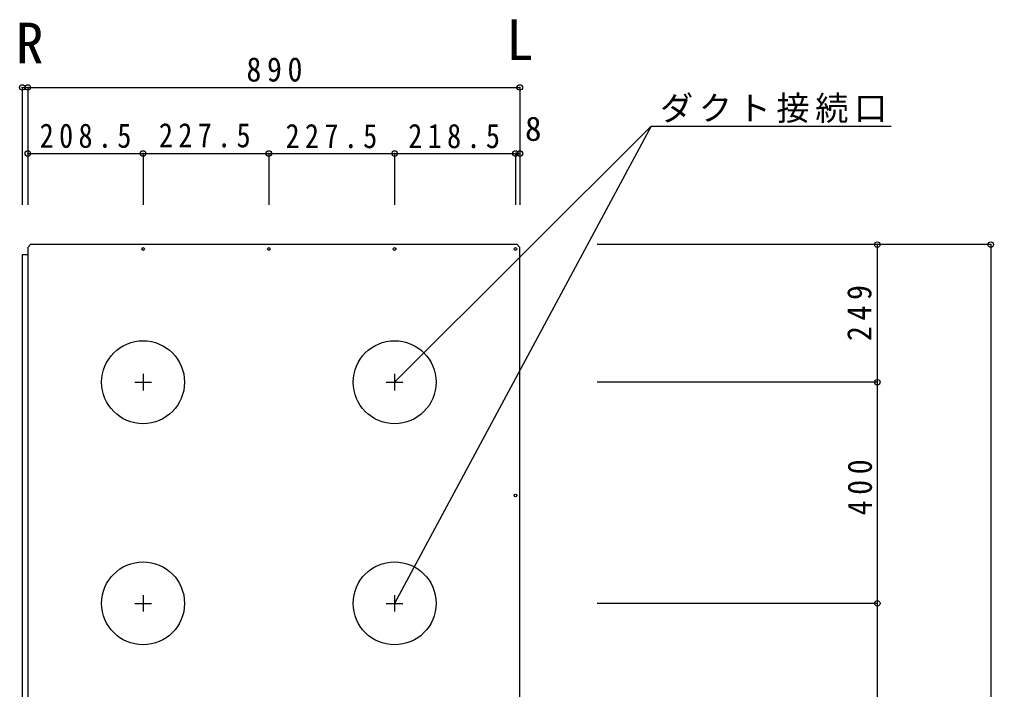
# Model space of a CAD drawing. Units: millimetres at full size, sheet at 1:20. Extents: x -4150 to 1803, y -5254 to 5444.
# Drawn here: x 23 to 1784, y 3794 to 5006 of the extents above; entities that cross this region are included whole.
import ezdxf
from ezdxf.enums import TextEntityAlignment as Align

# ---------------------------------------------------------------- set-up
doc = ezdxf.new("R2010")
doc.units = ezdxf.units.MM
doc.header["$LTSCALE"] = 20
doc.header["$PDMODE"] = 32
doc.header["$PDSIZE"] = 10
doc.linetypes.add('CHAIN1', pattern=[8, 5, -1, 1, -1])
doc.layers.add('0-0', color=7, linetype='Continuous')
doc.styles.add('ＭＳ ゴシック', font='')
doc.styles.get('ＭＳ ゴシック').set_extended_font_data('MS Gothic')

msp = doc.modelspace()

# ---------------------------------------------------------------- linework, layer by layer
at = {"layer": '0-0'}
for p, q in [((27.71, 4883.37), (37.71, 4883.37)), ((27.71, 4883.37), (27.71, 4671.31)), ((37.71, 4883.37), (37.71, 4671.31)), ((37.71, 4883.37), (927.71, 4883.37)), ((927.71, 4883.37), (927.71, 4671.31)), ((1165.22, 4813.6), (1599.08, 4813.6)), ((37.71, 4763.94), (37.71, 4671.31)), ((37.71, 4763.94), (37.71, 4671.31)), ((37.71, 4763.94), (246.71, 4763.94)), ((37.71, 4763.94), (37.71, 4671.31)), ((246.21, 4763.94), (246.21, 4671.31)), ((246.71, 4763.94), (473.71, 4763.94)), ((473.71, 4763.94), (473.71, 4671.31)), ((473.71, 4763.94), (701.21, 4763.94)), ((701.21, 4763.94), (701.21, 4671.31)), ((701.21, 4763.94), (919.71, 4763.94)), ((701.21, 4763.94), (701.21, 4671.31)), ((919.71, 4763.94), (919.71, 4671.31)), ((927.71, 4763.94), (927.71, 4671.31)), ((927.71, 4763.94), (927.71, 4671.31)), ((927.71, 4763.94), (927.71, 4671.31)), ((42.71, 4599.09), (37.71, 4594.09)), ((922.71, 4599.09), (42.71, 4599.09)), ((922.71, 4599.09), (927.71, 4594.09)), ((1779.39, 4599.09), (1067.39, 4599.09)), ((1574.22, 4599.09), (1067.39, 4599.09)), ((1574.22, 4599.09), (1574.22, 4350.09)), ((1779.39, 4599.09), (1779.39, 2781.09)), ((37.71, 4594.09), (37.71, 4581.09)), ((37.71, 4585.09), (37.71, 2795.09)), ((927.71, 2786.09), (927.71, 4594.09)), ((1574.22, 4350.09), (1067.39, 4350.09)), ((1574.22, 4350.09), (1067.39, 4350.09)), ((1574.22, 4350.09), (1574.22, 3950.09)), ((1574.22, 3950.09), (1067.39, 3950.09)), ((1574.22, 3950.09), (1574.22, 2906.09))]:
    msp.add_line(p, q, dxfattribs=at)
at = {"layer": '0-0', "linetype": 'CHAIN1'}
for p, q in [((246.21, 4365.09), (246.21, 4335.09)), ((701.21, 4365.09), (701.21, 4335.09)), ((231.21, 4350.09), (261.21, 4350.09)), ((686.21, 4350.09), (716.21, 4350.09)), ((246.21, 3965.09), (246.21, 3935.09)), ((701.21, 3965.09), (701.21, 3935.09)), ((231.21, 3950.09), (261.21, 3950.09)), ((686.21, 3950.09), (716.21, 3950.09))]:
    msp.add_line(p, q, dxfattribs=at)
at = {"layer": '0-0'}
for points in [[(701.21, 4350.09), (1165.22, 4813.6), (701.21, 3950.09)], [(919.71, 4763.94), (927.71, 4763.94), (927.71, 4671.31)], [(37.71, 4580.59), (27.71, 4580.59), (27.71, 2799.59)]]:
    msp.add_lwpolyline(points, dxfattribs=at)
for centre, radius in [((246.21, 4591.09), 2.5), ((473.71, 4591.09), 2.5), ((701.21, 4591.09), 2.5), ((919.71, 4591.09), 2.5), ((246.21, 4350.09), 75), ((701.21, 4350.09), 75), ((919.71, 4145.09), 2.5), ((246.21, 3950.09), 75), ((701.21, 3950.09), 75)]:
    msp.add_circle(centre, radius, dxfattribs=at)
for p in [(27.71, 4883.37), (37.71, 4883.37), (927.71, 4883.37), (37.71, 4763.94), (246.21, 4763.94), (473.71, 4763.94), (701.21, 4763.94), (919.71, 4763.94), (927.71, 4763.94), (1574.22, 4599.09), (1779.39, 4599.09), (1574.22, 4350.09), (1574.22, 3950.09)]:
    msp.add_point(p, dxfattribs=at)

# ---------------------------------------------------------------- texts
at = {"layer": '0-0', "style": 'ＭＳ ゴシック'}
for s, height, p in [('L', 73.31, (902.91, 4911.03)), ('R', 73.31, (16.16, 4905.21)), ('8', 43.99, (937, 4773.61))]:
    msp.add_text(s, height=height, dxfattribs=at).set_placement(p, align=Align.BOTTOM_LEFT)
at = {"layer": '0-0', "char_height": 43.99, "attachment_point": 7, "style": 'ＭＳ ゴシック'}
for s, insert in [('\\T1.38;\\W0.9;890', (433.21, 4893.37)), ('\\T1.17;ダクト接続口', (1181.13, 4819.06)), ('\\T1.38;\\W0.85;208.5', (59.23, 4773.54)), ('\\T1.38;\\W0.85;227.5', (274.84, 4774.29)), ('\\T1.38;\\W0.85;227.5', (503.9, 4772.87)), ('\\T1.38;\\W0.85;218.5', (725.88, 4772.92))]:
    msp.add_mtext(s, dxfattribs=dict(at, insert=insert))
at = {"layer": '0-0', "char_height": 43.99, "attachment_point": 7, "rotation": 90, "style": 'ＭＳ ゴシック'}
for s, insert in [('\\T1.38;\\W0.9;249', (1564.22, 4424.59)), ('\\T1.38;\\W0.9;400', (1565.07, 4109.3))]:
    msp.add_mtext(s, dxfattribs=dict(at, insert=insert))

doc.saveas('drawing.dxf')
